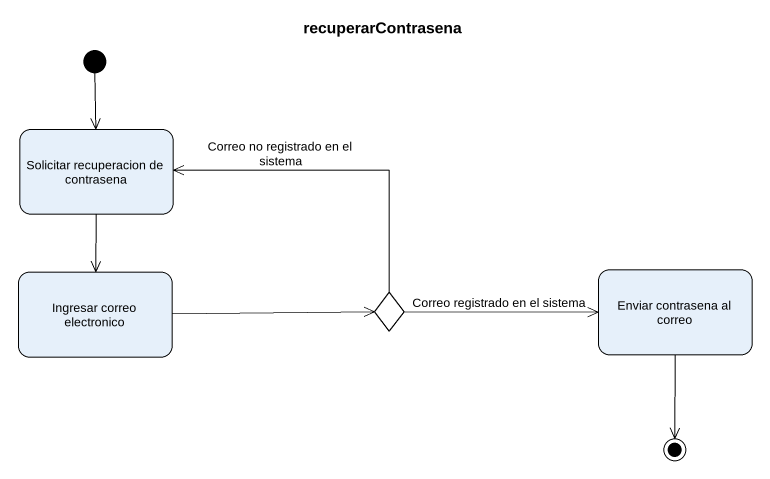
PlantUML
@startuml
title recuperarContrasena
hide empty description
state "Solicitar recuperacion de contrasena" as Solicitar_recuperacion_de
state "Ingresar correo electronico" as Ingresar_correo_electronico
state "Enviar contrasena al correo" as Enviar_contrasena_al_correo
state choice1 <<choice>>
[*] --> Solicitar_recuperacion_de
Solicitar_recuperacion_de --> Ingresar_correo_electronico
Ingresar_correo_electronico -right-> choice1
choice1 -left-> Solicitar_recuperacion_de : Correo no registrado en el sistema
choice1 -right-> Enviar_contrasena_al_correo : Correo registrado en el sistema
Enviar_contrasena_al_correo --> [*]
@enduml
